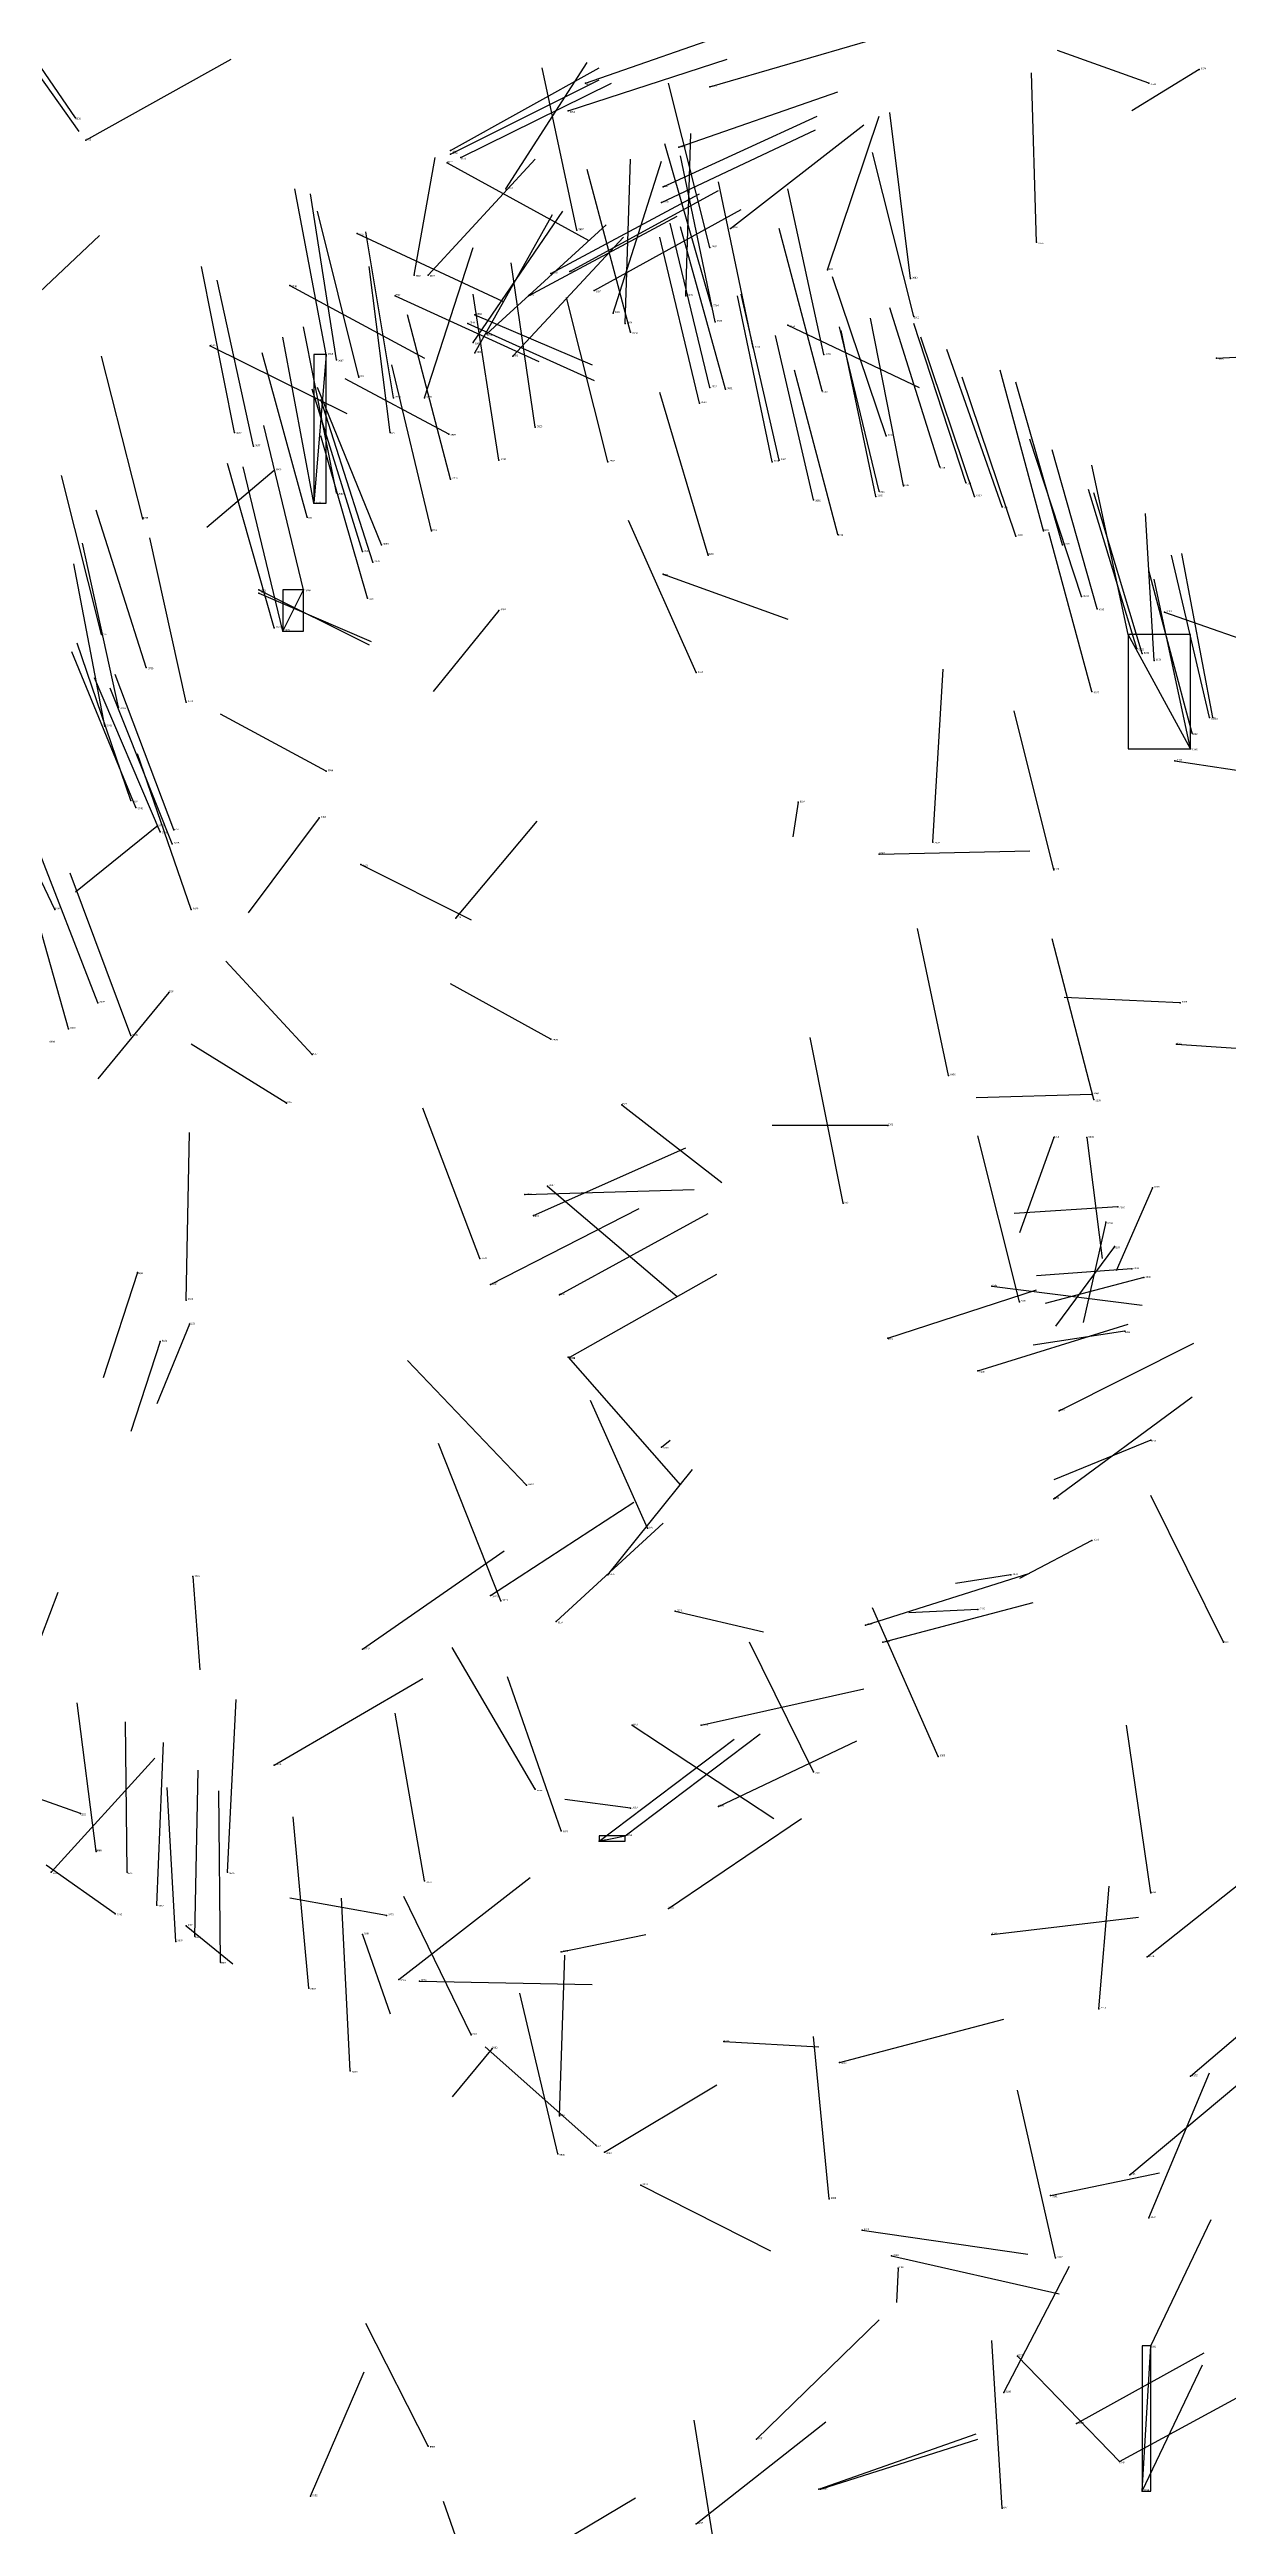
# Model space of a CAD drawing. Extents: x 59.1 to 70.8, y 600.3 to 605.1.
# Drawn here: x 64.454 to 65.136, y 602.016 to 603.449 of the extents above; entities that cross this region are included whole.
import ezdxf

# ---------------------------------------------------------------- set-up
doc = ezdxf.new("R2010")
doc.units = 0
for name, color, linetype in [('Clients', 3, 'CONTINUOUS'), ('Facilities', 3, 'CONTINUOUS'), ('Facilities_lines', 3, 'CONTINUOUS'), ('Min_max_boxes', 1, 'CONTINUOUS'), ('Normals', 1, 'CONTINUOUS'), ('Source_points', 5, 'CONTINUOUS'), ('Text', 3, 'CONTINUOUS')]:
    doc.layers.add(name, color=color, linetype=linetype)

msp = doc.modelspace()

# ---------------------------------------------------------------- linework, layer by layer
at = {"layer": 'Clients', "color": 5}
for p in [(64.607, 603.187, 457.674), (64.601, 603.137, 457.957), (65.078, 603.111, 463.099), (64.787, 602.416, 462.684), (65.091, 602.121, 457.401)]:
    msp.add_point(p, dxfattribs=at)
at = {"layer": 'Facilities', "color": 3}
for p in [(65.119, 603.438, 460.734), (64.764, 603.43, 457.091), (64.836, 603.428, 456.977), (65.09, 603.43, 454.438), (64.469, 603.41, 454.849), (64.754, 603.414, 456.946), (64.475, 603.397, 457.379), (64.684, 603.384, 455.281), (64.686, 603.391, 457.368), (64.686, 603.389, 457.291), (64.692, 603.387, 457.216), (64.818, 603.393, 456.958), (64.718, 603.369, 457.536), (64.809, 603.37, 457.182), (64.808, 603.361, 457.143), (64.632, 603.343, 455.255), (64.759, 603.345, 457.633), (64.848, 603.346, 457.353), (65.025, 603.338, 457.594), (64.836, 603.335, 457.636), (64.904, 603.322, 457.42), (64.593, 603.313, 455.195), (64.665, 603.319, 461.042), (64.673, 603.319, 457.435), (64.744, 603.32, 457.175), (64.755, 603.321, 457.184), (64.769, 603.31, 457.25), (64.952, 603.317, 457.436), (64.654, 603.307, 455.306), (64.7, 603.296, 455.635), (64.731, 603.307, 457.231), (64.78, 603.297, 457.392), (64.822, 603.307, 457.442), (64.837, 603.301, 457.563), (64.954, 603.295, 457.479), (64.696, 603.291, 455.437), (64.699, 603.28, 457.377), (64.707, 603.285, 457.341), (64.787, 603.291, 457.462), (64.79, 603.286, 457.533), (64.839, 603.292, 457.9), (64.881, 603.29, 455.756), (64.547, 603.278, 455.229), (64.614, 603.273, 457.714), (64.62, 603.27, 457.641), (64.7, 603.274, 457.394), (64.722, 603.272, 457.346), (64.861, 603.277, 457.867), (64.902, 603.273, 457.826), (65.129, 603.271, 454.538), (64.633, 603.26, 457.802), (64.836, 603.254, 457.692), (64.845, 603.253, 457.595), (64.901, 603.252, 458.087), (64.653, 603.248, 457.577), (64.671, 603.248, 457.505), (64.83, 603.245, 457.747), (64.561, 603.228, 457.874), (64.651, 603.228, 457.559), (64.685, 603.227, 455.682), (64.735, 603.231, 457.509), (64.938, 603.226, 458.182), (64.572, 603.22, 457.959), (64.714, 603.212, 457.56), (64.777, 603.211, 457.999), (64.872, 603.211, 457.974), (64.876, 603.212, 457.861), (64.969, 603.208, 458.275), (64.584, 603.206, 463.169), (64.62, 603.193, 457.667), (64.686, 603.201, 457.657), (64.934, 603.194, 458.147), (64.948, 603.197, 457.933), (64.984, 603.199, 458.361), (64.603, 603.179, 457.719), (64.896, 603.189, 457.996), (64.932, 603.191, 457.979), (64.989, 603.191, 458.152), (65.005, 603.185, 458.449), (64.508, 603.178, 458.061), (64.675, 603.171, 457.667), (64.91, 603.169, 458.03), (65.013, 603.168, 458.215), (65.029, 603.171, 458.54), (64.635, 603.159, 457.734), (64.641, 603.153, 457.806), (64.646, 603.163, 457.69), (64.835, 603.157, 457.538), (65.04, 603.163, 458.625), (64.575, 603.137, 455.636), (64.809, 603.146, 455.804), (64.575, 603.135, 455.712), (64.638, 603.132, 457.774), (64.714, 603.125, 463.073), (65.051, 603.133, 458.344), (65.06, 603.126, 458.412), (65.099, 603.124, 455.774), (64.484, 603.111, 458.294), (64.584, 603.115, 457.745), (64.589, 603.113, 457.974), (65.083, 603.103, 458.548), (65.086, 603.1, 458.62), (65.093, 603.096, 462.201), (64.51, 603.092, 458.384), (64.828, 603.089, 457.569), (64.494, 603.069, 458.096), (64.533, 603.072, 458.014), (65.057, 603.078, 458.532), (64.486, 603.058, 458.151), (65.115, 603.054, 458.899), (65.125, 603.063, 458.732), (65.127, 603.063, 458.824), (65.105, 603.038, 455.918), (65.114, 603.045, 463.04), (64.614, 603.032, 455.61), (64.501, 603.015, 458.527), (64.504, 603.011, 458.232), (64.887, 603.014, 460.779), (64.516, 603, 463.167), (64.518, 602.997, 458.444), (64.526, 602.998, 458.434), (64.61, 603.005, 462.972), (64.525, 602.99, 458.229), (64.634, 602.978, 455.696), (64.934, 602.984, 456.255), (64.965, 602.991, 458.062), (65.035, 602.975, 459.628), (64.457, 602.952, 458.472), (64.536, 602.952, 458.544), (64.689, 602.947, 462.945), (64.482, 602.898, 458.813), (64.523, 602.904, 462.814), (65.108, 602.898, 455.933), (64.465, 602.883, 458.866), (64.501, 602.879, 458.789), (64.606, 602.868, 455.636), (64.744, 602.877, 455.986), (65.106, 602.874, 456.246), (64.974, 602.856, 460.427), (64.591, 602.84, 456.02), (64.785, 602.839, 455.692), (65.057, 602.845, 455.943), (65.058, 602.842, 459.547), (64.939, 602.827, 456.088), (65.035, 602.82, 462.811), (65.054, 602.82, 460.849), (64.742, 602.792, 461.904), (64.729, 602.787, 457.762), (64.913, 602.782, 459.587), (65.072, 602.78, 455.94), (65.092, 602.791, 463.198), (64.734, 602.775, 462.565), (65.065, 602.771, 462.739), (64.703, 602.75, 458.631), (65.07, 602.757, 463.158), (64.505, 602.742, 463.094), (64.709, 602.735, 462.537), (65.08, 602.744, 455.916), (65.087, 602.739, 456.125), (64.533, 602.726, 460.564), (64.749, 602.729, 462.46), (64.999, 602.734, 462.555), (65.015, 602.725, 460.841), (64.535, 602.712, 462.669), (65.076, 602.708, 455.951), (64.518, 602.702, 462.804), (64.754, 602.693, 461.952), (64.755, 602.693, 462.589), (64.939, 602.704, 462.442), (64.991, 602.685, 462.471), (65.038, 602.662, 457.098), (64.808, 602.641, 457.716), (65.091, 602.645, 455.954), (64.73, 602.619, 461.833), (65.035, 602.611, 462.54), (64.8, 602.594, 458.813), (65.057, 602.587, 455.943), (64.537, 602.566, 462.766), (64.777, 602.567, 462.947), (65.01, 602.567, 456.062), (64.709, 602.555, 462.637), (64.715, 602.552, 461.764), (64.747, 602.54, 462.993), (64.816, 602.546, 458.098), (64.926, 602.538, 462.243), (64.991, 602.547, 456.004), (64.635, 602.524, 462.398), (64.936, 602.528, 462.63), (65.133, 602.528, 459.445), (64.791, 602.48, 461.953), (64.831, 602.48, 462.027), (64.968, 602.462, 459.129), (64.584, 602.457, 458.121), (64.896, 602.453, 458.932), (64.735, 602.443, 461.845), (64.472, 602.429, 456.204), (64.75, 602.419, 461.751), (64.79, 602.432, 456.045), (64.841, 602.433, 462.559), (64.481, 602.407, 460.954), (64.772, 602.413, 462.69), (64.455, 602.395, 458.053), (64.499, 602.395, 461.023), (64.557, 602.395, 461.287), (64.516, 602.376, 461.089), (64.671, 602.39, 461.658), (65.091, 602.383, 461.208), (64.492, 602.371, 456.196), (64.533, 602.364, 462.731), (64.649, 602.37, 456.14), (64.812, 602.374, 462.584), (64.527, 602.355, 461.025), (64.538, 602.358, 461.154), (64.635, 602.359, 462.689), (64.75, 602.349, 462.702), (64.999, 602.359, 455.192), (64.553, 602.343, 461.224), (64.656, 602.333, 458.064), (65.089, 602.346, 462.71), (64.604, 602.328, 461.463), (64.668, 602.332, 462.351), (65.061, 602.316, 457.144), (64.698, 602.301, 461.792), (64.71, 602.293, 462.722), (64.844, 602.297, 458.011), (64.628, 602.28, 461.57), (64.911, 602.285, 462.363), (65.114, 602.277, 462.698), (64.749, 602.254, 459.992), (64.77, 602.237, 461.894), (64.775, 602.233, 462.762), (64.748, 602.232, 461.773), (65.079, 602.22, 462.563), (64.796, 602.214, 461.956), (64.905, 602.206, 460.949), (65.033, 602.208, 457.983), (65.09, 602.195, 456.079), (64.924, 602.188, 462.174), (64.941, 602.173, 462.244), (64.945, 602.166, 460.393), (65.036, 602.172, 461.123), (65.014, 602.115, 459.301), (65.006, 602.094, 457.43), (65.048, 602.076, 462.491), (64.673, 602.063, 461.88), (64.863, 602.067, 461.895), (65.073, 602.054, 462.551), (64.605, 602.034, 459.992), (64.899, 602.038, 462.262), (64.9, 602.038, 462.341), (65.086, 602.037, 457.341), (64.828, 602.018, 458.118), (65.005, 602.027, 461.06)]:
    msp.add_point(p, dxfattribs=at)
at = {"layer": 'Facilities_lines', "color": 3}
for p, q in [((64.614, 603.273, 457.714), (64.607, 603.187, 457.674)), ((64.589, 603.113, 457.974), (64.601, 603.137, 457.957)), ((65.114, 603.045, 463.04), (65.078, 603.111, 463.099)), ((64.772, 602.413, 462.69), (64.787, 602.416, 462.684)), ((65.086, 602.037, 457.341), (65.091, 602.121, 457.401))]:
    msp.add_line(p, q, dxfattribs=at)
at = {"layer": 'Min_max_boxes', "color": 1}
for p, q in [((64.614, 603.273, 457.674), (64.607, 603.273, 457.674)), ((64.607, 603.273, 457.674), (64.607, 603.187, 457.674)), ((64.614, 603.273, 457.714), (64.607, 603.273, 457.714)), ((64.607, 603.273, 457.714), (64.607, 603.187, 457.714)), ((64.607, 603.273, 457.674), (64.607, 603.273, 457.714)), ((64.614, 603.187, 457.674), (64.614, 603.273, 457.674)), ((64.614, 603.187, 457.714), (64.614, 603.273, 457.714)), ((64.614, 603.273, 457.674), (64.614, 603.273, 457.714)), ((64.607, 603.187, 457.674), (64.614, 603.187, 457.674)), ((64.607, 603.187, 457.714), (64.614, 603.187, 457.714)), ((64.607, 603.187, 457.674), (64.607, 603.187, 457.714)), ((64.614, 603.187, 457.674), (64.614, 603.187, 457.714)), ((64.601, 603.137, 457.957), (64.589, 603.137, 457.957)), ((64.589, 603.137, 457.957), (64.589, 603.113, 457.957)), ((64.601, 603.137, 457.974), (64.589, 603.137, 457.974)), ((64.589, 603.137, 457.974), (64.589, 603.113, 457.974)), ((64.589, 603.137, 457.957), (64.589, 603.137, 457.974)), ((64.601, 603.113, 457.957), (64.601, 603.137, 457.957)), ((64.601, 603.113, 457.974), (64.601, 603.137, 457.974)), ((64.601, 603.137, 457.957), (64.601, 603.137, 457.974)), ((64.589, 603.113, 457.957), (64.601, 603.113, 457.957)), ((64.589, 603.113, 457.974), (64.601, 603.113, 457.974)), ((64.589, 603.113, 457.957), (64.589, 603.113, 457.974)), ((64.601, 603.113, 457.957), (64.601, 603.113, 457.974)), ((65.114, 603.111, 463.04), (65.078, 603.111, 463.04)), ((65.078, 603.111, 463.04), (65.078, 603.045, 463.04)), ((65.114, 603.111, 463.099), (65.078, 603.111, 463.099)), ((65.078, 603.111, 463.099), (65.078, 603.045, 463.099)), ((65.078, 603.111, 463.04), (65.078, 603.111, 463.099)), ((65.114, 603.045, 463.04), (65.114, 603.111, 463.04)), ((65.114, 603.045, 463.099), (65.114, 603.111, 463.099)), ((65.114, 603.111, 463.04), (65.114, 603.111, 463.099)), ((65.078, 603.045, 463.04), (65.114, 603.045, 463.04)), ((65.078, 603.045, 463.099), (65.114, 603.045, 463.099)), ((65.078, 603.045, 463.04), (65.078, 603.045, 463.099)), ((65.114, 603.045, 463.04), (65.114, 603.045, 463.099)), ((64.787, 602.416, 462.684), (64.772, 602.416, 462.684)), ((64.772, 602.416, 462.684), (64.772, 602.413, 462.684)), ((64.787, 602.416, 462.69), (64.772, 602.416, 462.69)), ((64.772, 602.416, 462.69), (64.772, 602.413, 462.69)), ((64.772, 602.416, 462.684), (64.772, 602.416, 462.69)), ((64.772, 602.413, 462.684), (64.787, 602.413, 462.684)), ((64.772, 602.413, 462.69), (64.787, 602.413, 462.69)), ((64.772, 602.413, 462.684), (64.772, 602.413, 462.69)), ((64.787, 602.413, 462.684), (64.787, 602.416, 462.684)), ((64.787, 602.413, 462.69), (64.787, 602.416, 462.69)), ((64.787, 602.416, 462.684), (64.787, 602.416, 462.69)), ((64.787, 602.413, 462.684), (64.787, 602.413, 462.69)), ((65.091, 602.121, 457.341), (65.086, 602.121, 457.341)), ((65.086, 602.121, 457.341), (65.086, 602.037, 457.341)), ((65.091, 602.121, 457.401), (65.086, 602.121, 457.401)), ((65.086, 602.121, 457.401), (65.086, 602.037, 457.401)), ((65.086, 602.121, 457.341), (65.086, 602.121, 457.401)), ((65.091, 602.037, 457.341), (65.091, 602.121, 457.341)), ((65.091, 602.037, 457.401), (65.091, 602.121, 457.401)), ((65.091, 602.121, 457.341), (65.091, 602.121, 457.401)), ((65.086, 602.037, 457.341), (65.091, 602.037, 457.341)), ((65.086, 602.037, 457.401), (65.091, 602.037, 457.401)), ((65.086, 602.037, 457.341), (65.086, 602.037, 457.401)), ((65.091, 602.037, 457.341), (65.091, 602.037, 457.401))]:
    msp.add_line(p, q, dxfattribs=at)
at = {"layer": 'Normals', "color": 1}
for p, q in [((64.469, 603.41, 454.849), (64.421, 603.48, 454.902)), ((64.422, 603.471, 454.828), (64.471, 603.402, 454.775)), ((64.764, 603.43, 457.091), (64.856, 603.462, 457.116)), ((64.836, 603.428, 456.977), (64.929, 603.455, 457.001)), ((64.475, 603.397, 457.379), (64.559, 603.444, 457.406)), ((64.686, 603.391, 457.368), (64.772, 603.439, 457.387)), ((64.718, 603.369, 457.536), (64.765, 603.442, 457.586)), ((64.759, 603.345, 457.633), (64.739, 603.439, 457.66)), ((64.754, 603.414, 456.946), (64.846, 603.444, 456.972)), ((65.09, 603.43, 454.438), (65.037, 603.449, 454.521)), ((65.119, 603.438, 460.734), (65.08, 603.414, 460.823)), ((64.686, 603.389, 457.291), (64.772, 603.432, 457.318)), ((64.692, 603.387, 457.216), (64.779, 603.43, 457.241)), ((64.836, 603.335, 457.636), (64.812, 603.43, 457.657)), ((64.818, 603.393, 456.958), (64.91, 603.425, 456.982)), ((65.025, 603.338, 457.594), (65.022, 603.436, 457.614)), ((64.809, 603.37, 457.182), (64.898, 603.411, 457.199)), ((64.904, 603.322, 457.42), (64.934, 603.411, 457.455)), ((64.952, 603.317, 457.436), (64.94, 603.413, 457.463)), ((64.808, 603.361, 457.143), (64.897, 603.403, 457.161)), ((64.837, 603.301, 457.563), (64.81, 603.395, 457.585)), ((64.822, 603.307, 457.442), (64.825, 603.401, 457.475)), ((64.848, 603.346, 457.353), (64.925, 603.406, 457.376)), ((64.665, 603.319, 461.042), (64.677, 603.387, 461.115)), ((64.673, 603.319, 457.435), (64.735, 603.386, 457.476)), ((64.684, 603.384, 455.281), (64.766, 603.339, 455.246)), ((64.79, 603.286, 457.533), (64.765, 603.38, 457.556)), ((64.78, 603.297, 457.392), (64.808, 603.385, 457.43)), ((64.787, 603.291, 457.462), (64.79, 603.386, 457.494)), ((64.839, 603.292, 457.9), (64.819, 603.388, 457.918)), ((64.954, 603.295, 457.479), (64.93, 603.39, 457.499)), ((64.614, 603.273, 457.714), (64.596, 603.369, 457.734)), ((64.62, 603.27, 457.641), (64.605, 603.366, 457.665)), ((64.744, 603.32, 457.175), (64.83, 603.366, 457.196)), ((64.755, 603.321, 457.184), (64.841, 603.368, 457.203)), ((64.861, 603.277, 457.867), (64.841, 603.373, 457.886)), ((64.902, 603.273, 457.826), (64.881, 603.369, 457.845)), ((64.633, 603.26, 457.802), (64.609, 603.356, 457.819)), ((64.699, 603.28, 457.377), (64.751, 603.356, 457.416)), ((64.7, 603.274, 457.394), (64.745, 603.354, 457.433)), ((64.731, 603.307, 457.231), (64.817, 603.353, 457.254)), ((64.769, 603.31, 457.25), (64.854, 603.357, 457.272)), ((64.413, 603.276, 462.526), (64.483, 603.342, 462.499)), ((64.632, 603.343, 455.255), (64.716, 603.304, 455.218)), ((64.653, 603.248, 457.577), (64.637, 603.344, 457.6)), ((64.707, 603.285, 457.341), (64.776, 603.348, 457.377)), ((64.722, 603.272, 457.346), (64.786, 603.341, 457.38)), ((64.83, 603.245, 457.747), (64.807, 603.341, 457.764)), ((64.836, 603.254, 457.692), (64.813, 603.349, 457.711)), ((64.845, 603.253, 457.595), (64.819, 603.347, 457.617)), ((64.901, 603.252, 458.087), (64.876, 603.346, 458.109)), ((64.561, 603.228, 457.874), (64.542, 603.324, 457.894)), ((64.651, 603.228, 457.559), (64.639, 603.324, 457.585)), ((64.671, 603.248, 457.505), (64.699, 603.335, 457.544)), ((64.735, 603.231, 457.509), (64.721, 603.326, 457.536)), ((64.572, 603.22, 457.959), (64.551, 603.316, 457.978)), ((64.593, 603.313, 455.195), (64.671, 603.271, 455.15)), ((64.714, 603.212, 457.56), (64.699, 603.308, 457.585)), ((64.876, 603.212, 457.861), (64.854, 603.308, 457.881)), ((64.938, 603.226, 458.182), (64.907, 603.318, 458.205)), ((64.654, 603.307, 455.306), (64.737, 603.269, 455.266)), ((64.686, 603.201, 457.657), (64.661, 603.296, 457.673)), ((64.7, 603.296, 455.635), (64.768, 603.267, 455.568)), ((64.777, 603.211, 457.999), (64.753, 603.306, 458.02)), ((64.872, 603.211, 457.974), (64.852, 603.307, 457.99)), ((64.948, 603.197, 457.933), (64.929, 603.294, 457.949)), ((64.969, 603.208, 458.275), (64.94, 603.3, 458.301)), ((64.607, 603.187, 457.674), (64.589, 603.283, 457.694)), ((64.62, 603.193, 457.667), (64.601, 603.289, 457.688)), ((64.696, 603.291, 455.437), (64.769, 603.258, 455.377)), ((64.896, 603.189, 457.996), (64.874, 603.284, 458.016)), ((64.881, 603.29, 455.756), (64.957, 603.254, 455.702)), ((64.934, 603.194, 458.147), (64.911, 603.289, 458.167)), ((64.932, 603.191, 457.979), (64.912, 603.287, 457.996)), ((64.984, 603.199, 458.361), (64.954, 603.291, 458.387)), ((64.989, 603.191, 458.152), (64.958, 603.283, 458.175)), ((64.508, 603.178, 458.061), (64.484, 603.272, 458.084)), ((64.547, 603.278, 455.229), (64.626, 603.239, 455.182)), ((64.603, 603.179, 457.719), (64.577, 603.274, 457.734)), ((64.675, 603.171, 457.667), (64.652, 603.267, 457.685)), ((65.005, 603.185, 458.449), (64.973, 603.276, 458.477)), ((65.129, 603.271, 454.538), (65.206, 603.275, 454.474)), ((64.635, 603.159, 457.734), (64.606, 603.253, 457.753)), ((64.646, 603.163, 457.69), (64.609, 603.254, 457.709)), ((64.685, 603.227, 455.682), (64.625, 603.259, 455.755)), ((64.835, 603.157, 457.538), (64.807, 603.251, 457.558)), ((64.91, 603.169, 458.03), (64.885, 603.264, 458.05)), ((65.013, 603.168, 458.215), (64.982, 603.26, 458.239)), ((65.029, 603.171, 458.54), (65.004, 603.264, 458.567)), ((65.04, 603.163, 458.625), (65.013, 603.257, 458.648)), ((64.641, 603.153, 457.806), (64.611, 603.247, 457.823)), ((64.601, 603.137, 457.957), (64.578, 603.232, 457.976)), ((64.638, 603.132, 457.774), (64.611, 603.226, 457.794)), ((65.051, 603.133, 458.344), (65.021, 603.224, 458.372)), ((64.584, 603.115, 457.745), (64.557, 603.21, 457.762)), ((64.589, 603.113, 457.974), (64.566, 603.208, 457.993)), ((65.06, 603.126, 458.412), (65.034, 603.218, 458.442)), ((65.078, 603.111, 463.099), (65.057, 603.209, 463.106)), ((64.484, 603.111, 458.294), (64.461, 603.203, 458.325)), ((64.584, 603.206, 463.169), (64.545, 603.173, 463.255)), ((65.083, 603.103, 458.548), (65.055, 603.195, 458.575)), ((65.086, 603.1, 458.62), (65.058, 603.193, 458.646)), ((64.51, 603.092, 458.384), (64.481, 603.183, 458.413)), ((65.093, 603.096, 462.201), (65.088, 603.181, 462.148)), ((64.533, 603.072, 458.014), (64.512, 603.167, 458.037)), ((64.828, 603.089, 457.569), (64.789, 603.177, 457.595)), ((65.057, 603.078, 458.532), (65.032, 603.17, 458.563)), ((64.486, 603.058, 458.151), (64.468, 603.152, 458.178)), ((64.494, 603.069, 458.096), (64.473, 603.164, 458.119)), ((65.125, 603.063, 458.732), (65.103, 603.157, 458.757)), ((65.127, 603.063, 458.824), (65.109, 603.158, 458.85)), ((64.575, 603.137, 455.636), (64.639, 603.105, 455.567)), ((64.809, 603.146, 455.804), (64.881, 603.12, 455.74)), ((65.115, 603.054, 458.899), (65.09, 603.148, 458.923)), ((65.114, 603.045, 463.04), (65.093, 603.143, 463.047)), ((64.575, 603.135, 455.712), (64.64, 603.107, 455.642)), ((64.714, 603.125, 463.073), (64.676, 603.078, 463.153)), ((65.099, 603.124, 455.774), (65.179, 603.096, 455.721)), ((64.504, 603.011, 458.232), (64.467, 603.101, 458.257)), ((64.501, 603.015, 458.527), (64.47, 603.106, 458.555)), ((64.518, 602.997, 458.444), (64.48, 603.086, 458.469)), ((64.525, 602.99, 458.229), (64.489, 603.08, 458.254)), ((64.526, 602.998, 458.434), (64.492, 603.088, 458.461)), ((64.965, 602.991, 458.062), (64.971, 603.091, 458.058)), ((64.614, 603.032, 455.61), (64.553, 603.065, 455.682)), ((65.035, 602.975, 459.628), (65.012, 603.067, 459.66)), ((64.457, 602.952, 458.472), (64.415, 603.04, 458.494)), ((64.536, 602.952, 458.544), (64.505, 603.042, 458.573)), ((65.105, 603.038, 455.918), (65.19, 603.025, 455.868)), ((64.887, 603.014, 460.779), (64.884, 602.994, 460.877)), ((64.516, 603, 463.167), (64.469, 602.962, 463.246)), ((64.61, 603.005, 462.972), (64.569, 602.95, 463.045)), ((64.689, 602.947, 462.945), (64.736, 603.003, 462.877)), ((64.465, 602.883, 458.866), (64.438, 602.979, 458.873)), ((64.482, 602.898, 458.813), (64.446, 602.991, 458.81)), ((64.634, 602.978, 455.696), (64.698, 602.946, 455.626)), ((64.934, 602.984, 456.255), (65.021, 602.986, 456.206)), ((64.501, 602.879, 458.789), (64.466, 602.973, 458.789)), ((64.974, 602.856, 460.427), (64.956, 602.941, 460.377)), ((65.058, 602.842, 459.547), (65.034, 602.935, 459.575)), ((64.606, 602.868, 455.636), (64.556, 602.922, 455.704)), ((64.744, 602.877, 455.986), (64.686, 602.909, 456.061)), ((64.523, 602.904, 462.814), (64.482, 602.854, 462.891)), ((65.108, 602.898, 455.933), (65.041, 602.901, 456.008)), ((64.913, 602.782, 459.587), (64.894, 602.878, 459.61)), ((64.591, 602.84, 456.02), (64.536, 602.874, 456.096)), ((65.106, 602.874, 456.246), (65.197, 602.868, 456.205)), ((64.703, 602.75, 458.631), (64.67, 602.837, 458.669)), ((64.785, 602.839, 455.692), (64.843, 602.794, 455.624)), ((65.057, 602.845, 455.943), (64.99, 602.843, 456.017)), ((64.533, 602.726, 460.564), (64.535, 602.823, 460.587)), ((64.939, 602.827, 456.088), (64.872, 602.827, 456.163)), ((65.015, 602.725, 460.841), (64.991, 602.821, 460.857)), ((64.734, 602.775, 462.565), (64.822, 602.814, 462.592)), ((65.035, 602.82, 462.811), (65.015, 602.765, 462.892)), ((65.054, 602.82, 460.849), (65.063, 602.75, 460.92)), ((64.742, 602.792, 461.904), (64.817, 602.728, 461.919)), ((64.709, 602.735, 462.537), (64.795, 602.779, 462.563)), ((64.729, 602.787, 457.762), (64.827, 602.79, 457.783)), ((65.072, 602.78, 455.94), (65.012, 602.776, 456.02)), ((65.092, 602.791, 463.198), (65.071, 602.743, 463.283)), ((64.749, 602.729, 462.46), (64.835, 602.776, 462.48)), ((65.065, 602.771, 462.739), (65.052, 602.713, 462.819)), ((65.07, 602.757, 463.158), (65.036, 602.711, 463.24)), ((64.505, 602.742, 463.094), (64.485, 602.681, 463.171)), ((64.755, 602.693, 462.589), (64.84, 602.741, 462.61)), ((65.08, 602.744, 455.916), (65.025, 602.74, 455.999)), ((65.087, 602.739, 456.125), (65.03, 602.724, 456.206)), ((64.939, 602.704, 462.442), (65.025, 602.732, 462.485)), ((64.999, 602.734, 462.555), (65.086, 602.723, 462.604)), ((64.535, 602.712, 462.669), (64.516, 602.666, 462.756)), ((64.991, 602.685, 462.471), (65.078, 602.712, 462.512)), ((65.076, 602.708, 455.951), (65.023, 602.7, 456.036)), ((64.518, 602.702, 462.804), (64.501, 602.65, 462.888)), ((64.754, 602.693, 461.952), (64.819, 602.619, 461.966)), ((65.038, 602.662, 457.098), (65.116, 602.701, 457.146)), ((64.73, 602.619, 461.833), (64.661, 602.691, 461.838)), ((64.8, 602.594, 458.813), (64.767, 602.668, 458.871)), ((65.035, 602.611, 462.54), (65.115, 602.67, 462.552)), ((64.715, 602.552, 461.764), (64.679, 602.643, 461.782)), ((64.808, 602.641, 457.716), (64.813, 602.645, 457.816)), ((65.091, 602.645, 455.954), (65.035, 602.622, 456.033)), ((64.777, 602.567, 462.947), (64.826, 602.628, 462.884)), ((64.709, 602.555, 462.637), (64.792, 602.609, 462.651)), ((65.133, 602.528, 459.445), (65.091, 602.613, 459.477)), ((64.747, 602.54, 462.993), (64.809, 602.597, 462.939)), ((64.635, 602.524, 462.398), (64.717, 602.581, 462.397)), ((65.057, 602.587, 455.943), (65.015, 602.565, 456.031)), ((64.537, 602.566, 462.766), (64.541, 602.512, 462.85)), ((64.926, 602.538, 462.243), (65.021, 602.568, 462.232)), ((65.01, 602.567, 456.062), (64.978, 602.562, 456.157)), ((64.425, 602.468, 460.678), (64.459, 602.557, 460.71)), ((64.968, 602.462, 459.129), (64.93, 602.548, 459.162)), ((64.936, 602.528, 462.63), (65.023, 602.551, 462.673)), ((64.816, 602.546, 458.098), (64.867, 602.534, 458.183)), ((64.991, 602.547, 456.004), (64.951, 602.545, 456.096)), ((64.735, 602.443, 461.845), (64.687, 602.525, 461.876)), ((64.896, 602.453, 458.932), (64.859, 602.528, 458.986)), ((64.584, 602.457, 458.121), (64.67, 602.507, 458.106)), ((64.75, 602.419, 461.751), (64.719, 602.508, 461.785)), ((64.481, 602.407, 460.954), (64.47, 602.493, 461.005)), ((64.557, 602.395, 461.287), (64.562, 602.495, 461.291)), ((64.831, 602.48, 462.027), (64.925, 602.501, 461.999)), ((64.499, 602.395, 461.023), (64.498, 602.482, 461.072)), ((64.671, 602.39, 461.658), (64.654, 602.487, 461.673)), ((64.791, 602.48, 461.953), (64.873, 602.426, 461.971)), ((65.091, 602.383, 461.208), (65.077, 602.48, 461.229)), ((64.516, 602.376, 461.089), (64.52, 602.47, 461.123)), ((64.772, 602.413, 462.69), (64.85, 602.472, 462.669)), ((64.787, 602.416, 462.684), (64.865, 602.475, 462.663)), ((64.841, 602.433, 462.559), (64.921, 602.471, 462.605)), ((64.455, 602.395, 458.053), (64.515, 602.461, 458.008)), ((64.538, 602.358, 461.154), (64.54, 602.454, 461.182)), ((64.472, 602.429, 456.204), (64.424, 602.446, 456.29)), ((64.527, 602.355, 461.025), (64.522, 602.444, 461.071)), ((64.553, 602.343, 461.224), (64.552, 602.442, 461.235)), ((64.79, 602.432, 456.045), (64.752, 602.437, 456.137)), ((64.604, 602.328, 461.463), (64.595, 602.427, 461.455)), ((64.812, 602.374, 462.584), (64.889, 602.426, 462.621)), ((65.089, 602.346, 462.71), (65.167, 602.408, 462.701)), ((64.492, 602.371, 456.196), (64.452, 602.399, 456.283)), ((64.656, 602.333, 458.064), (64.732, 602.392, 458.036)), ((64.649, 602.37, 456.14), (64.593, 602.38, 456.222)), ((64.628, 602.28, 461.57), (64.623, 602.38, 461.577)), ((64.698, 602.301, 461.792), (64.659, 602.381, 461.838)), ((65.061, 602.316, 457.144), (65.067, 602.387, 457.214)), ((64.533, 602.364, 462.731), (64.56, 602.342, 462.825)), ((64.999, 602.359, 455.192), (65.084, 602.369, 455.243)), ((64.635, 602.359, 462.689), (64.651, 602.313, 462.776)), ((64.75, 602.349, 462.702), (64.799, 602.359, 462.789)), ((64.749, 602.254, 459.992), (64.752, 602.347, 460.029)), ((65.114, 602.277, 462.698), (65.19, 602.342, 462.698)), ((64.668, 602.332, 462.351), (64.768, 602.33, 462.356)), ((64.748, 602.232, 461.773), (64.726, 602.325, 461.803)), ((64.911, 602.285, 462.363), (65.006, 602.31, 462.346)), ((64.71, 602.293, 462.722), (64.687, 602.265, 462.815)), ((64.77, 602.237, 461.894), (64.706, 602.294, 461.945)), ((64.844, 602.297, 458.011), (64.899, 602.294, 458.095)), ((64.905, 602.206, 460.949), (64.896, 602.3, 460.982)), ((65.079, 602.22, 462.563), (65.152, 602.281, 462.596)), ((65.09, 602.195, 456.079), (65.125, 602.279, 456.039)), ((64.775, 602.233, 462.762), (64.84, 602.272, 462.697)), ((65.036, 602.172, 461.123), (65.014, 602.269, 461.131)), ((65.033, 602.208, 457.983), (65.096, 602.221, 458.06)), ((64.796, 602.214, 461.956), (64.871, 602.176, 461.903)), ((65.091, 602.121, 457.401), (65.126, 602.194, 457.459)), ((64.924, 602.188, 462.174), (65.02, 602.174, 462.151)), ((64.941, 602.173, 462.244), (65.038, 602.151, 462.232)), ((64.945, 602.166, 460.393), (64.944, 602.146, 460.491)), ((65.006, 602.094, 457.43), (65.044, 602.167, 457.486)), ((64.673, 602.063, 461.88), (64.637, 602.134, 461.941)), ((64.863, 602.067, 461.895), (64.934, 602.136, 461.885)), ((65.005, 602.027, 461.06), (64.999, 602.124, 461.084)), ((64.605, 602.034, 459.992), (64.636, 602.106, 459.93)), ((65.014, 602.115, 459.301), (65.073, 602.054, 459.249)), ((65.048, 602.076, 462.491), (65.122, 602.117, 462.438)), ((65.086, 602.037, 457.341), (65.121, 602.11, 457.399)), ((65.073, 602.054, 462.551), (65.143, 602.092, 462.49)), ((64.839, 602.002, 461.933), (64.827, 602.078, 461.996)), ((64.828, 602.018, 458.118), (64.903, 602.077, 458.148)), ((64.899, 602.038, 462.262), (64.99, 602.07, 462.236)), ((64.9, 602.038, 462.341), (64.991, 602.067, 462.312)), ((64.707, 601.982, 459.117), (64.793, 602.033, 459.113)), ((64.714, 601.939, 462.072), (64.682, 602.031, 462.094))]:
    msp.add_line(p, q, dxfattribs=at)
at = {"layer": 'Source_points', "color": 5}
for p in [(65.119, 603.438, 460.734), (64.764, 603.43, 457.091), (64.836, 603.428, 456.977), (65.09, 603.43, 454.438), (64.469, 603.41, 454.849), (64.754, 603.414, 456.946), (64.475, 603.397, 457.379), (64.684, 603.384, 455.281), (64.686, 603.391, 457.368), (64.686, 603.389, 457.291), (64.692, 603.387, 457.216), (64.818, 603.393, 456.958), (64.718, 603.369, 457.536), (64.809, 603.37, 457.182), (64.808, 603.361, 457.143), (64.632, 603.343, 455.255), (64.759, 603.345, 457.633), (64.848, 603.346, 457.353), (65.025, 603.338, 457.594), (64.836, 603.335, 457.636), (64.904, 603.322, 457.42), (64.593, 603.313, 455.195), (64.665, 603.319, 461.042), (64.673, 603.319, 457.435), (64.744, 603.32, 457.175), (64.755, 603.321, 457.184), (64.769, 603.31, 457.25), (64.952, 603.317, 457.436), (64.654, 603.307, 455.306), (64.7, 603.296, 455.635), (64.731, 603.307, 457.231), (64.78, 603.297, 457.392), (64.822, 603.307, 457.442), (64.837, 603.301, 457.563), (64.954, 603.295, 457.479), (64.696, 603.291, 455.437), (64.699, 603.28, 457.377), (64.707, 603.285, 457.341), (64.787, 603.291, 457.462), (64.79, 603.286, 457.533), (64.839, 603.292, 457.9), (64.881, 603.29, 455.756), (64.547, 603.278, 455.229), (64.614, 603.273, 457.714), (64.62, 603.27, 457.641), (64.7, 603.274, 457.394), (64.722, 603.272, 457.346), (64.861, 603.277, 457.867), (64.902, 603.273, 457.826), (65.129, 603.271, 454.538), (64.633, 603.26, 457.802), (64.836, 603.254, 457.692), (64.845, 603.253, 457.595), (64.901, 603.252, 458.087), (64.653, 603.248, 457.577), (64.671, 603.248, 457.505), (64.83, 603.245, 457.747), (64.561, 603.228, 457.874), (64.651, 603.228, 457.559), (64.685, 603.227, 455.682), (64.735, 603.231, 457.509), (64.938, 603.226, 458.182), (64.572, 603.22, 457.959), (64.714, 603.212, 457.56), (64.777, 603.211, 457.999), (64.872, 603.211, 457.974), (64.876, 603.212, 457.861), (64.969, 603.208, 458.275), (64.584, 603.206, 463.169), (64.62, 603.193, 457.667), (64.686, 603.201, 457.657), (64.934, 603.194, 458.147), (64.948, 603.197, 457.933), (64.984, 603.199, 458.361), (64.603, 603.179, 457.719), (64.607, 603.187, 457.674), (64.896, 603.189, 457.996), (64.932, 603.191, 457.979), (64.989, 603.191, 458.152), (65.005, 603.185, 458.449), (64.508, 603.178, 458.061), (64.675, 603.171, 457.667), (64.91, 603.169, 458.03), (65.013, 603.168, 458.215), (65.029, 603.171, 458.54), (64.635, 603.159, 457.734), (64.641, 603.153, 457.806), (64.646, 603.163, 457.69), (64.835, 603.157, 457.538), (65.04, 603.163, 458.625), (64.575, 603.137, 455.636), (64.601, 603.137, 457.957), (64.809, 603.146, 455.804), (64.575, 603.135, 455.712), (64.638, 603.132, 457.774), (64.714, 603.125, 463.073), (65.051, 603.133, 458.344), (65.06, 603.126, 458.412), (65.099, 603.124, 455.774), (64.484, 603.111, 458.294), (64.584, 603.115, 457.745), (64.589, 603.113, 457.974), (65.078, 603.111, 463.099), (65.083, 603.103, 458.548), (65.086, 603.1, 458.62), (65.093, 603.096, 462.201), (64.51, 603.092, 458.384), (64.828, 603.089, 457.569), (64.494, 603.069, 458.096), (64.533, 603.072, 458.014), (65.057, 603.078, 458.532), (64.486, 603.058, 458.151), (65.115, 603.054, 458.899), (65.125, 603.063, 458.732), (65.127, 603.063, 458.824), (65.105, 603.038, 455.918), (65.114, 603.045, 463.04), (64.614, 603.032, 455.61), (64.501, 603.015, 458.527), (64.504, 603.011, 458.232), (64.887, 603.014, 460.779), (64.516, 603, 463.167), (64.518, 602.997, 458.444), (64.526, 602.998, 458.434), (64.61, 603.005, 462.972), (64.525, 602.99, 458.229), (64.634, 602.978, 455.696), (64.934, 602.984, 456.255), (64.965, 602.991, 458.062), (65.035, 602.975, 459.628), (64.457, 602.952, 458.472), (64.536, 602.952, 458.544), (64.689, 602.947, 462.945), (64.482, 602.898, 458.813), (64.523, 602.904, 462.814), (65.108, 602.898, 455.933), (64.465, 602.883, 458.866), (64.501, 602.879, 458.789), (64.606, 602.868, 455.636), (64.744, 602.877, 455.986), (65.106, 602.874, 456.246), (64.974, 602.856, 460.427), (64.591, 602.84, 456.02), (64.785, 602.839, 455.692), (65.057, 602.845, 455.943), (65.058, 602.842, 459.547), (64.939, 602.827, 456.088), (65.035, 602.82, 462.811), (65.054, 602.82, 460.849), (64.742, 602.792, 461.904), (64.729, 602.787, 457.762), (64.913, 602.782, 459.587), (65.072, 602.78, 455.94), (65.092, 602.791, 463.198), (64.734, 602.775, 462.565), (65.065, 602.771, 462.739), (64.703, 602.75, 458.631), (65.07, 602.757, 463.158), (64.505, 602.742, 463.094), (64.709, 602.735, 462.537), (65.08, 602.744, 455.916), (65.087, 602.739, 456.125), (64.533, 602.726, 460.564), (64.749, 602.729, 462.46), (64.999, 602.734, 462.555), (65.015, 602.725, 460.841), (64.535, 602.712, 462.669), (65.076, 602.708, 455.951), (64.518, 602.702, 462.804), (64.754, 602.693, 461.952), (64.755, 602.693, 462.589), (64.939, 602.704, 462.442), (64.991, 602.685, 462.471), (65.038, 602.662, 457.098), (64.808, 602.641, 457.716), (65.091, 602.645, 455.954), (64.73, 602.619, 461.833), (65.035, 602.611, 462.54), (64.8, 602.594, 458.813), (65.057, 602.587, 455.943), (64.537, 602.566, 462.766), (64.777, 602.567, 462.947), (65.01, 602.567, 456.062), (64.709, 602.555, 462.637), (64.715, 602.552, 461.764), (64.747, 602.54, 462.993), (64.816, 602.546, 458.098), (64.926, 602.538, 462.243), (64.991, 602.547, 456.004), (64.635, 602.524, 462.398), (64.936, 602.528, 462.63), (65.133, 602.528, 459.445), (64.791, 602.48, 461.953), (64.831, 602.48, 462.027), (64.968, 602.462, 459.129), (64.584, 602.457, 458.121), (64.896, 602.453, 458.932), (64.735, 602.443, 461.845), (64.472, 602.429, 456.204), (64.75, 602.419, 461.751), (64.79, 602.432, 456.045), (64.841, 602.433, 462.559), (64.481, 602.407, 460.954), (64.772, 602.413, 462.69), (64.787, 602.416, 462.684), (64.455, 602.395, 458.053), (64.499, 602.395, 461.023), (64.557, 602.395, 461.287), (64.516, 602.376, 461.089), (64.671, 602.39, 461.658), (65.091, 602.383, 461.208), (64.492, 602.371, 456.196), (64.533, 602.364, 462.731), (64.649, 602.37, 456.14), (64.812, 602.374, 462.584), (64.527, 602.355, 461.025), (64.538, 602.358, 461.154), (64.635, 602.359, 462.689), (64.75, 602.349, 462.702), (64.999, 602.359, 455.192), (64.553, 602.343, 461.224), (64.656, 602.333, 458.064), (65.089, 602.346, 462.71), (64.604, 602.328, 461.463), (64.668, 602.332, 462.351), (65.061, 602.316, 457.144), (64.698, 602.301, 461.792), (64.71, 602.293, 462.722), (64.844, 602.297, 458.011), (64.628, 602.28, 461.57), (64.911, 602.285, 462.363), (65.114, 602.277, 462.698), (64.749, 602.254, 459.992), (64.77, 602.237, 461.894), (64.775, 602.233, 462.762), (64.748, 602.232, 461.773), (65.079, 602.22, 462.563), (64.796, 602.214, 461.956), (64.905, 602.206, 460.949), (65.033, 602.208, 457.983), (65.09, 602.195, 456.079), (64.924, 602.188, 462.174), (64.941, 602.173, 462.244), (64.945, 602.166, 460.393), (65.036, 602.172, 461.123), (65.091, 602.121, 457.401), (65.014, 602.115, 459.301), (65.006, 602.094, 457.43), (65.048, 602.076, 462.491), (64.673, 602.063, 461.88), (64.863, 602.067, 461.895), (65.073, 602.054, 462.551), (64.605, 602.034, 459.992), (64.899, 602.038, 462.262), (64.9, 602.038, 462.341), (65.086, 602.037, 457.341), (64.828, 602.018, 458.118), (65.005, 602.027, 461.06)]:
    msp.add_point(p, dxfattribs=at)

# ---------------------------------------------------------------- texts
at = {"layer": 'Text', "color": 3}
for s, p in [('8324', (65.12, 603.438, 460.734)), ('3870', (64.764, 603.429, 457.091)), ('3797', (64.837, 603.428, 456.977)), ('4508', (65.091, 603.429, 454.438)), ('3838', (64.469, 603.409, 454.849)), ('3801', (64.755, 603.413, 456.946)), ('3721', (64.475, 603.397, 457.379)), ('3805', (64.819, 603.393, 456.958)), ('3542', (64.684, 603.384, 455.281)), ('3891', (64.687, 603.39, 457.368)), ('3900', (64.687, 603.389, 457.291)), ('3873', (64.692, 603.386, 457.216)), ('3663', (64.719, 603.369, 457.536)), ('3867', (64.809, 603.37, 457.182)), ('3879', (64.809, 603.361, 457.143)), ('3537', (64.633, 603.342, 455.255)), ('3657', (64.76, 603.345, 457.633)), ('3685', (64.837, 603.335, 457.636)), ('3902', (64.849, 603.346, 457.353)), ('4151', (65.026, 603.337, 457.594)), ('3874', (64.755, 603.321, 457.184)), ('3886', (64.904, 603.322, 457.42)), ('3549', (64.594, 603.312, 455.195)), ('3540', (64.654, 603.307, 455.306)), ('8592', (64.666, 603.318, 461.042)), ('3877', (64.674, 603.318, 457.435)), ('3876', (64.731, 603.307, 457.231)), ('3868', (64.745, 603.32, 457.175)), ('3887', (64.77, 603.309, 457.25)), ('3906', (64.823, 603.307, 457.442)), ('3883', (64.953, 603.317, 457.436)), ('3568', (64.701, 603.296, 455.635)), ('3881', (64.781, 603.297, 457.392)), ('3764', (64.838, 603.301, 457.563)), ('3688', (64.84, 603.292, 457.9)), ('3502', (64.954, 603.294, 457.479)), ('3535', (64.547, 603.278, 455.229)), ('3544', (64.697, 603.291, 455.437)), ('3882', (64.7, 603.279, 457.377)), ('3878', (64.707, 603.284, 457.341)), ('3884', (64.788, 603.291, 457.462)), ('3649', (64.791, 603.285, 457.533)), ('3659', (64.882, 603.289, 455.756)), ('3658', (64.615, 603.273, 457.714)), ('3697', (64.621, 603.269, 457.641)), ('3898', (64.701, 603.274, 457.394)), ('3892', (64.722, 603.272, 457.346)), ('3703', (64.862, 603.277, 457.867)), ('3694', (64.903, 603.273, 457.826)), ('4516', (65.13, 603.27, 454.538)), ('3702', (64.633, 603.26, 457.802)), ('3572', (64.837, 603.254, 457.692)), ('3541', (64.846, 603.253, 457.595)), ('3733', (64.901, 603.251, 458.087)), ('3514', (64.654, 603.248, 457.577)), ('3503', (64.672, 603.248, 457.505)), ('3532', (64.831, 603.245, 457.747)), ('3577', (64.562, 603.227, 457.874)), ('3524', (64.651, 603.227, 457.559)), ('3565', (64.686, 603.226, 455.682)), ('3523', (64.736, 603.231, 457.509)), ('3744', (64.939, 603.226, 458.182)), ('3695', (64.573, 603.22, 457.959)), ('3510', (64.715, 603.212, 457.56)), ('3696', (64.778, 603.211, 457.999)), ('3618', (64.873, 603.211, 457.974)), ('3687', (64.877, 603.212, 457.861)), ('3738', (64.969, 603.207, 458.275)), ('8500', (64.585, 603.206, 463.169)), ('3682', (64.621, 603.192, 457.667)), ('3710', (64.687, 603.201, 457.657)), ('3742', (64.934, 603.193, 458.147)), ('3706', (64.948, 603.197, 457.933)), ('4358', (64.984, 603.198, 458.361)), ('3735', (64.508, 603.178, 458.061)), ('3531', (64.603, 603.178, 457.719)), ('3582', (64.608, 603.187, 457.674)), ('3693', (64.897, 603.188, 457.996)), ('3689', (64.933, 603.191, 457.979)), ('4360', (64.99, 603.191, 458.152)), ('4353', (65.005, 603.184, 458.449)), ('3551', (64.675, 603.171, 457.667)), ('3746', (64.91, 603.168, 458.03)), ('4355', (65.014, 603.168, 458.215)), ('8169', (65.029, 603.171, 458.54)), ('3536', (64.636, 603.159, 457.734)), ('3576', (64.642, 603.153, 457.806)), ('3699', (64.647, 603.163, 457.69)), ('3528', (64.835, 603.157, 457.538)), ('8225', (65.041, 603.163, 458.625)), ('3570', (64.576, 603.136, 455.636)), ('3613', (64.576, 603.135, 455.712)), ('3580', (64.602, 603.136, 457.957)), ('3571', (64.809, 603.145, 455.804)), ('3561', (64.639, 603.131, 457.774)), ('8502', (64.715, 603.125, 463.073)), ('4354', (65.052, 603.133, 458.344)), ('4345', (65.061, 603.125, 458.412)), ('4194', (65.1, 603.124, 455.774)), ('3734', (64.484, 603.111, 458.294)), ('3520', (64.585, 603.115, 457.745)), ('3575', (64.59, 603.113, 457.974)), ('8360', (65.079, 603.111, 463.099)), ('8232', (65.084, 603.102, 458.548)), ('8231', (65.087, 603.1, 458.62)), ('8079', (65.094, 603.096, 462.201)), ('3739', (64.511, 603.091, 458.384)), ('3550', (64.829, 603.089, 457.569)), ('3749', (64.495, 603.068, 458.096)), ('3740', (64.534, 603.072, 458.014)), ('8227', (65.058, 603.077, 458.532)), ('3741', (64.487, 603.058, 458.151)), ('8222', (65.115, 603.053, 458.899)), ('8201', (65.126, 603.062, 458.732)), ('8226', (65.127, 603.062, 458.824)), ('4193', (65.106, 603.038, 455.918)), ('8145', (65.115, 603.044, 463.04)), ('3566', (64.615, 603.032, 455.61)), ('8424', (64.502, 603.014, 458.527)), ('3748', (64.505, 603.01, 458.232)), ('8654', (64.888, 603.014, 460.779)), ('8503', (64.517, 603, 463.167)), ('3728', (64.519, 602.996, 458.444)), ('3727', (64.526, 602.998, 458.434)), ('8497', (64.611, 603.005, 462.972)), ('3725', (64.526, 602.99, 458.229)), ('3521', (64.635, 602.977, 455.696)), ('3767', (64.934, 602.984, 456.255)), ('3726', (64.966, 602.99, 458.062)), ('8184', (65.035, 602.975, 459.628)), ('8450', (64.457, 602.952, 458.472)), ('8438', (64.537, 602.952, 458.544)), ('8496', (64.689, 602.947, 462.945)), ('8435', (64.483, 602.898, 458.813)), ('8534', (64.523, 602.904, 462.814)), ('4002', (65.109, 602.898, 455.933)), ('8428', (64.466, 602.883, 458.866)), ('8436', (64.502, 602.879, 458.789)), ('8499', (64.454, 602.875, 463.045)), ('3557', (64.606, 602.868, 455.636)), ('3525', (64.745, 602.876, 455.986)), ('4362', (65.106, 602.874, 456.246)), ('8456', (64.975, 602.856, 460.427)), ('3765', (64.591, 602.84, 456.02)), ('3529', (64.785, 602.839, 455.692)), ('4005', (65.058, 602.845, 455.943)), ('8200', (65.059, 602.841, 459.547)), ('3768', (64.939, 602.827, 456.088)), ('8254', (65.035, 602.82, 462.811)), ('8358', (65.055, 602.82, 460.849)), ('8617', (64.743, 602.792, 461.904)), ('8205', (65.093, 602.791, 463.198)), ('3860', (64.73, 602.787, 457.762)), ('8398', (64.913, 602.782, 459.587)), ('3989', (65.073, 602.779, 455.94)), ('8523', (64.734, 602.774, 462.565)), ('8258', (65.066, 602.77, 462.739)), ('8430', (64.704, 602.75, 458.631)), ('8196', (65.07, 602.756, 463.158)), ('8498', (64.505, 602.741, 463.094)), ('8517', (64.71, 602.735, 462.537)), ('8349', (64.999, 602.734, 462.555)), ('4008', (65.081, 602.744, 455.916)), ('4342', (65.088, 602.739, 456.125)), ('8678', (64.534, 602.726, 460.564)), ('8504', (64.749, 602.729, 462.46)), ('8354', (65.016, 602.725, 460.841)), ('8531', (64.535, 602.712, 462.669)), ('3993', (65.076, 602.707, 455.951)), ('8521', (64.519, 602.702, 462.804)), ('8841', (64.755, 602.692, 461.952)), ('9096', (64.755, 602.692, 462.589)), ('8501', (64.939, 602.703, 462.442)), ('9246', (64.992, 602.684, 462.471)), ('3193', (65.038, 602.662, 457.098)), ('3279', (64.809, 602.64, 457.716)), ('3163', (65.091, 602.644, 455.954)), ('8843', (64.731, 602.619, 461.833)), ('9248', (65.035, 602.611, 462.54)), ('8970', (64.8, 602.594, 458.813)), ('3159', (65.058, 602.587, 455.943)), ('9105', (64.538, 602.566, 462.766)), ('8910', (64.778, 602.567, 462.947)), ('3133', (65.011, 602.567, 456.062)), ('9095', (64.71, 602.554, 462.637)), ('8845', (64.716, 602.552, 461.764)), ('3129', (64.992, 602.547, 456.004)), ('9154', (64.748, 602.539, 462.993)), ('3241', (64.817, 602.546, 458.098)), ('9077', (64.927, 602.538, 462.243)), ('9078', (64.636, 602.524, 462.398)), ('9094', (64.937, 602.528, 462.63)), ('9225', (65.133, 602.528, 459.445)), ('8848', (64.791, 602.48, 461.953)), ('9072', (64.832, 602.48, 462.027)), ('8956', (64.969, 602.462, 459.129)), ('3224', (64.585, 602.457, 458.121)), ('8981', (64.897, 602.452, 458.932)), ('8832', (64.736, 602.442, 461.845)), ('9086', (64.841, 602.433, 462.559)), ('3222', (64.472, 602.428, 456.204)), ('8853', (64.751, 602.418, 461.751)), ('3268', (64.791, 602.432, 456.045)), ('8898', (64.481, 602.407, 460.954)), ('9097', (64.773, 602.413, 462.69)), ('9092', (64.788, 602.416, 462.684)), ('3225', (64.456, 602.394, 458.053)), ('8856', (64.499, 602.394, 461.023)), ('8858', (64.558, 602.394, 461.287)), ('8867', (64.517, 602.375, 461.089)), ('8855', (64.672, 602.389, 461.658)), ('9298', (65.091, 602.383, 461.208)), ('3243', (64.493, 602.37, 456.196)), ('9084', (64.534, 602.364, 462.731)), ('3273', (64.65, 602.37, 456.14)), ('9083', (64.812, 602.374, 462.584)), ('8862', (64.528, 602.355, 461.025)), ('8844', (64.538, 602.357, 461.154)), ('9091', (64.636, 602.359, 462.689)), ('9089', (64.751, 602.349, 462.702)), ('3150', (64.999, 602.359, 455.192)), ('8857', (64.553, 602.342, 461.224)), ('3216', (64.657, 602.332, 458.064)), ('9076', (64.669, 602.332, 462.351)), ('9174', (65.09, 602.346, 462.71)), ('8863', (64.605, 602.327, 461.463)), ('3114', (65.062, 602.316, 457.144)), ('8830', (64.698, 602.301, 461.792)), ('9093', (64.71, 602.293, 462.722)), ('3228', (64.844, 602.297, 458.011)), ('8839', (64.629, 602.279, 461.57)), ('9082', (64.912, 602.284, 462.363)), ('9172', (65.115, 602.277, 462.698)), ('8955', (64.749, 602.254, 459.992)), ('8847', (64.77, 602.236, 461.894)), ('9090', (64.776, 602.232, 462.762)), ('8846', (64.749, 602.231, 461.773)), ('9245', (65.079, 602.22, 462.563)), ('8849', (64.797, 602.214, 461.956)), ('8888', (64.906, 602.206, 460.949)), ('3191', (65.034, 602.207, 457.983)), ('3137', (65.091, 602.195, 456.079)), ('9073', (64.925, 602.188, 462.174)), ('9098', (64.942, 602.173, 462.244)), ('9146', (64.945, 602.166, 460.393)), ('9307', (65.037, 602.172, 461.123)), ('3096', (65.091, 602.12, 457.401)), ('9227', (65.014, 602.115, 459.301)), ('3095', (65.007, 602.094, 457.43)), ('9239', (65.049, 602.076, 462.491)), ('8852', (64.674, 602.062, 461.88)), ('8851', (64.864, 602.067, 461.895)), ('9242', (65.073, 602.053, 462.551)), ('8952', (64.606, 602.034, 459.992)), ('9079', (64.9, 602.038, 462.262)), ('8790', (64.901, 602.038, 462.341)), ('3188', (65.087, 602.037, 457.341)), ('3237', (64.829, 602.018, 458.118)), ('9247', (65.005, 602.027, 461.06))]:
    msp.add_text(s, height=0.001, dxfattribs=at).set_placement(p)

doc.saveas('drawing.dxf')
